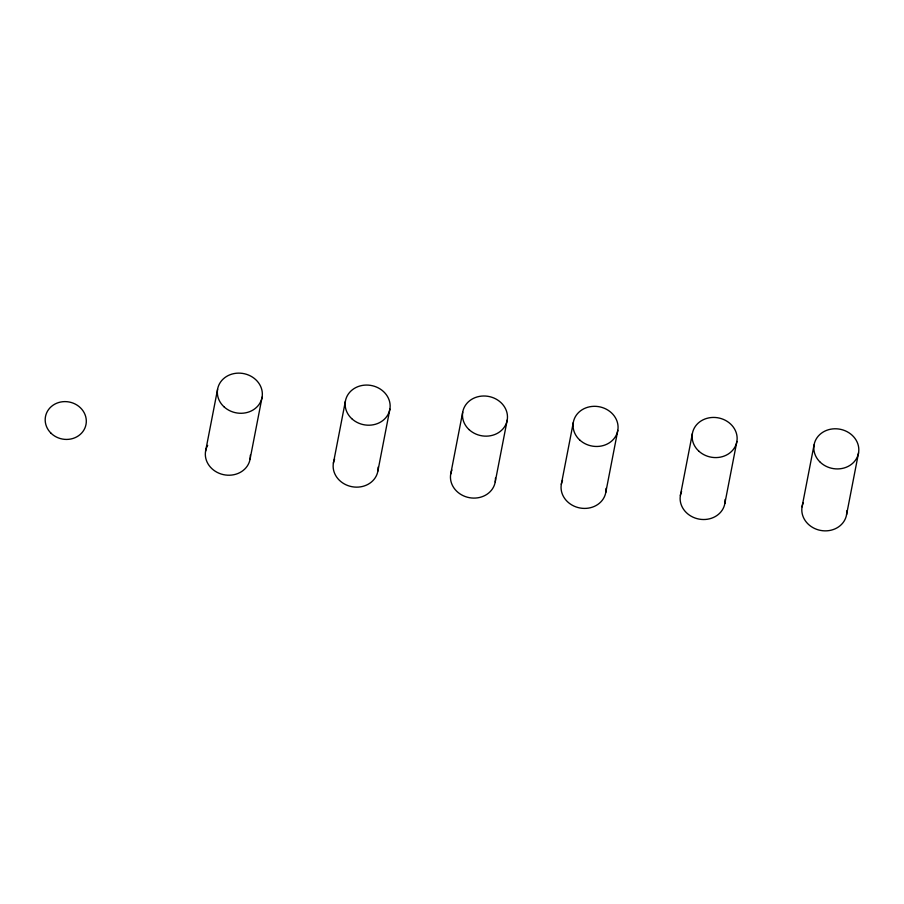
<?xml version="1.0" encoding="UTF-8"?>
<svg xmlns="http://www.w3.org/2000/svg" width="904" height="904" viewBox="0 0 904 904"><rect width="100%" height="100%" fill="white"/><g stroke="black" fill="none" stroke-linecap="round" stroke-linejoin="round"><path stroke-width="1.36" d="M205.581 451.186L217.593 389.251M250.08 459.096L262.092 397.161M333.395 463.119L345.396 401.173M377.895 471.018L389.895 409.083M450.712 474.058L462.712 412.122M495.211 481.968L507.223 420.032M561.305 484.386L573.317 422.439M605.816 492.284L617.816 430.349M680.373 495.494L692.385 433.547M724.872 503.392L736.884 441.457M802.051 506.839L814.063 444.904M846.551 514.749L858.563 452.814M846.788 510.828A22.6 19.978 11 0 1 820.719 530.445A22.6 19.978 11 0 1 803.272 502.782M725.11 499.483A22.6 19.978 11 0 1 699.041 519.099A22.6 19.978 11 0 1 681.593 491.437M606.053 488.363A22.6 19.978 11 0 1 579.972 507.991A22.6 19.978 11 0 1 562.525 480.329M495.448 478.046A22.6 19.978 11 0 1 469.379 497.675A22.6 19.978 11 0 1 451.921 470.001M378.132 467.108A22.6 19.978 11 0 1 352.063 486.725A22.6 19.978 11 0 1 334.604 459.062M250.318 455.175A22.6 19.978 11 0 1 223.164 474.577A22.6 19.978 11 0 1 207.683 445.367M820.369 462.351A22.6 19.978 11 0 0 858.043 454.983A22.6 19.978 11 0 0 830.527 429.231A22.6 19.978 11 0 0 820.369 462.351M698.679 451.006A22.6 19.978 11 0 0 736.364 443.627A22.6 19.978 11 0 0 708.849 417.885A22.6 19.978 11 0 0 698.679 451.006M579.622 439.898A22.6 19.978 11 0 0 617.296 432.519A22.6 19.978 11 0 0 589.781 406.766A22.6 19.978 11 0 0 579.622 439.898M469.018 429.569A22.6 19.978 11 0 0 506.703 422.202A22.6 19.978 11 0 0 479.188 396.449A22.6 19.978 11 0 0 469.018 429.569M351.701 418.631A22.6 19.978 11 0 0 389.375 411.252A22.6 19.978 11 0 0 361.871 385.511A22.6 19.978 11 0 0 351.701 418.631M223.898 406.71A22.6 19.978 11 0 0 261.572 399.331A22.6 19.978 11 0 0 234.057 373.578A22.6 19.978 11 0 0 223.898 406.71M51.099 433.287A20.645 18.837 12 0 0 85.575 426.225A20.645 18.837 12 0 0 60.579 402.043A20.645 18.837 12 0 0 51.099 433.287"/></g></svg>
